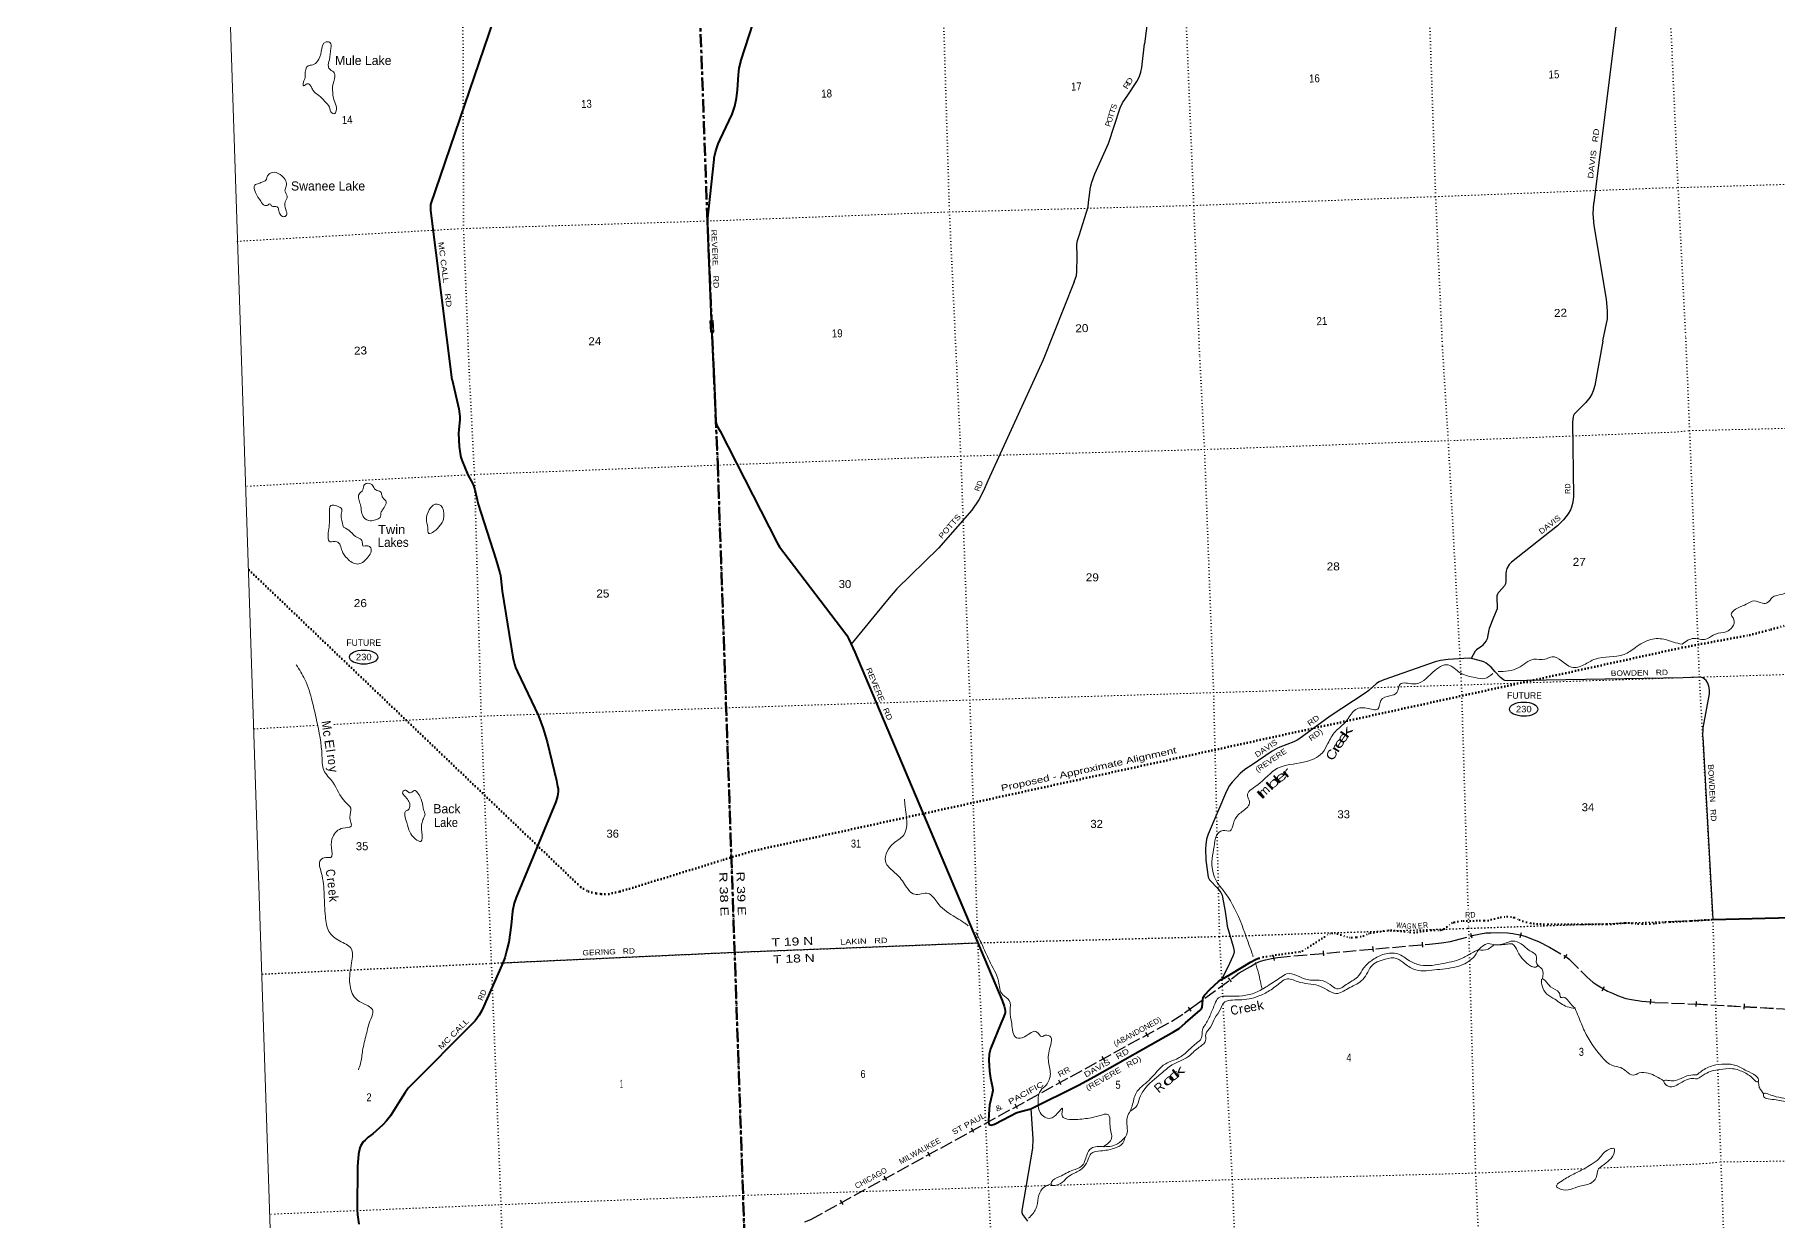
# Model space of a CAD drawing. Header units: feet. Extents: x 745759 to 1002271, y -170898 to 32007.
# Drawn here: x 745759 to 783856, y -143334 to -117429 of the extents above; entities that cross this region are included whole.
import ezdxf
from ezdxf.enums import TextEntityAlignment as Align

# ---------------------------------------------------------------- set-up
doc = ezdxf.new("R2010")
doc.units = ezdxf.units.FT
doc.header["$LTSCALE"] = 48
for name, pattern in [('DOTTED', [1.5, 0.3, -1.2]), ('LONG_DASH_SHORT_DASH', [9.9, 6, -1.2, 1.5, -1.2]), ('LONG_DASHED', [7.5, 6, -1.5])]:
    doc.linetypes.add(name, pattern=pattern)
for name, color, linetype, lineweight in [('11', 7, 'LONG_DASH_SHORT_DASH', 60), ('26', 7, 'Continuous', 40), ('29', 7, 'Continuous', 25), ('39', 7, 'Continuous', 13), ('4', 7, 'Continuous', 13), ('51', 7, 'DOTTED', 70), ('52', 7, 'Continuous', 25), ('6', 7, 'DOTTED', 25), ('61', 7, 'Continuous', 13), ('63', 7, 'Continuous', 25), ('7', 7, 'DOTTED', 13)]:
    doc.layers.add(name, color=color, linetype=linetype, lineweight=lineweight)
for name, color, linetype in [('27', 7, 'Continuous'), ('30', 7, 'Continuous'), ('41', 7, 'Continuous')]:
    doc.layers.add(name, color=color, linetype=linetype)

msp = doc.modelspace()

# ---------------------------------------------------------------- linework, layer by layer
at = {"layer": '11'}
for points in [[(760603.81, -124777.19), (760465.2, -121499.85), (760271, -116115.64), (760083.37, -110801.76), (759889.27, -105476.02), (759670.72, -100143.11), (759466.4, -94813.71), (759273.31, -89516.16), (759122.75, -84188.57), (758957.4, -78982.83)], [(760603.81, -124777.19), (760690.48, -126796.68), (761617.05, -153506.35), (761810.29, -155578.86), (761708.42, -158827.57), (761715.87, -158863.52), (762091.37, -169485.96), (762144.82, -170505.4)]]:
    msp.add_lwpolyline(points, dxfattribs=at)
at = {"layer": '26'}
msp.add_line((760603.79, -124777.19), (760557.19, -123675.23), dxfattribs=at)
at = {"layer": '26', "linetype": 'DOTTED'}
msp.add_line((781985.9, -136791.24), (782448.95, -136762.51), dxfattribs=at)
at = {"layer": '26'}
for points in [[(754882.46, -124968.02), (754415.7, -121267.53), (754415.01, -121136.51), (756112.59, -116150.45)], [(760557.19, -123675.23), (760465.2, -121499.85), (760610.16, -120153.77), (760615.34, -120117.57), (760650.06, -119962.77), (760700.78, -119812.45), (760744.48, -119712.89), (761004.08, -119164.03), (761063.15, -118989.95), (761103.7, -118810.64), (761125.11, -118630.63), (761139.91, -118410.54), (761143.27, -118300.29), (761161.68, -118160.02), (761194.64, -118022.45), (761199.86, -118005.23), (761468.34, -117172.04)], [(760603.81, -124777.19), (760647.57, -125870.99), (760662.19, -125944.14), (760678.64, -125982.54), (760741.62, -126087.68), (761987.51, -128531.86), (762043.74, -128615.65), (762134.66, -128739.3), (763511.19, -130552.09), (763558.93, -130636.42), (763690.76, -130916.99), (766909.36, -138536.7), (766952.26, -138654.44), (766974.19, -138742.21), (766974.19, -138804.38), (766949.02, -138883.49), (766882.48, -139039.29), (766653.78, -139588.42), (766623.32, -139707.69), (766617.08, -139837.65), (766632.39, -140076.68), (766652.56, -140230.65), (766700.69, -140434.38), (766703.73, -140501.28), (766691.9, -140571.7), (766635.14, -140823.76), (766618.47, -141017.79), (766611.24, -141195.31), (766617.85, -141227.21), (766629.73, -141240.93), (766651.75, -141252.06), (766675.41, -141255.56), (766690.95, -141252.81), (766743.87, -141236.19), (767089.72, -141056.85), (767218.16, -140990.42), (767263.96, -140975.18), (767534.31, -140900.82)], [(754882.46, -124968.02), (755031.64, -125603.05), (755047.92, -125710.12), (755053.28, -125770.93), (755049.04, -125844.02), (755030.05, -126057.06), (755026.28, -126141.01), (755037.2, -126422.52), (755059.54, -126580.15), (755073.84, -126660.62), (755097.35, -126726.17), (755228.58, -127043.02), (755332.98, -127241.83), (755357.63, -127303.57), (755379.45, -127367.02), (755451.17, -127688.43), (755838.42, -128888.98), (755924.5, -129185.53), (755938.87, -129248.33), (755947.8, -129307.34), (755980.43, -129588.05), (756211.59, -131026.61), (756231.08, -131125.18), (756247.16, -131182.41), (756272.19, -131252.16), (756310.85, -131350.82), (756775.45, -132310.54), (756875.08, -132592.44), (756962.95, -132882.87), (757167.01, -133726.41), (757190.82, -133854.18), (757200.66, -133908.72), (757201.54, -133968.63), (757197.08, -134021.39), (757187.24, -134068.78), (757175.64, -134117.96), (757150.87, -134194.32), (756284.21, -136280.13), (756240.91, -136408.81), (756207.1, -136579.35), (756176.68, -136886.72), (756122.95, -137256.48), (756082.69, -137426.3), (756033.59, -137599.84), (755970.6, -137759.18), (755566.58, -138674), (755527.8, -138767.62), (755474.89, -138857), (755384.82, -138975.07), (753919.86, -140451.46), (753854.96, -140545.22), (753754.18, -140701.95), (753533.94, -141053.37), (753451.04, -141163.98), (753366.31, -141253.59), (753152.15, -141449.68), (753050.7, -141521.64), (752979.21, -141582.45), (752936.32, -141625.37), (752886.27, -141700.48), (752868.4, -141754.13), (752838.66, -141891.53), (752810.86, -142162.54), (752809.1, -143105.16), (752816.57, -143218.77), (752841.46, -143420.02)], [(782448.95, -136762.51), (786752.93, -136651.98), (786798.74, -136647.82), (786843.86, -136638.91), (786887.8, -136625.32), (786899.55, -136620.29)], [(767534.31, -140900.82), (768577.56, -140381.51), (768931.23, -140195.81), (770659.37, -139218.58), (770778.04, -139143.56), (770919.82, -139020.59), (771238.55, -138744.94), (771267.79, -138712.02), (771281.5, -138677.47), (771297.4, -138515.7), (771304.34, -138463.34), (771331.75, -138413.59), (771461.85, -138285.4), (771644.24, -138119.57), (771699.69, -138076.25), (771768.51, -138035.46), (771932.45, -137943.84), (772338.67, -137699), (772450.9, -137640.6), (772519.12, -137610.75)]]:
    msp.add_lwpolyline(points, dxfattribs=at)
at = {"layer": '26', "linetype": 'DOTTED'}
msp.add_lwpolyline([(772519.12, -137610.75), (772530.55, -137605.75), (772620.1, -137581.97), (772822.25, -137546.82), (773417.94, -137467.99), (773480.82, -137444.84), (773595.67, -137372.08), (774022.62, -137100.79), (774072, -137072.73), (774093.93, -137065.41), (774123.17, -137059.93), (774174.35, -137062.34), (774244.69, -137075.47), (774447.57, -137141.76), (774505.11, -137156.84), (774559.93, -137158.67), (774667.59, -137148.84), (774748.16, -137136.73), (774811.58, -137118.76), (774918.63, -137072.07), (774967.45, -137058.1), (775359.27, -136997.59), (775419.75, -136995.01), (775830.93, -137042.55), (775919.54, -137045.09), (775984.43, -137038.9), (776294.61, -136995.45), (776478.76, -136995.93), (776502.51, -136994.1), (776534.22, -136987.63), (776557.34, -136977.64), (776575.61, -136964.84), (776736.31, -136844.4), (776762.01, -136831.35), (776804.04, -136818.55), (776950.12, -136795.35), (776998.66, -136792.04), (777453.7, -136786.56), (777534.23, -136781.44), (777755.78, -136724.01), (777813.7, -136711.59), (777951.68, -136699.7), (778030.26, -136703.36), (778085.08, -136714.33), (778110.67, -136721.65), (778223.31, -136771.28), (778295.24, -136796.62), (778375.65, -136824.05), (778470.67, -136844.16), (778536.94, -136853.07), (778852.03, -136868.33), (779595.77, -136863.98), (780140.24, -136867.82), (780219.54, -136862.45), (780532.04, -136838.68), (780605.14, -136838.68), (780817.12, -136856.97), (780914.09, -136860.22), (781072.96, -136858.79), (781157.94, -136854.23), (781211.91, -136845.98), (781407.85, -136824.32), (781517.8, -136814.95), (781985.9, -136791.24)], dxfattribs=at)
at = {"layer": '29'}
for p, q in [((768487.21, -122829.33), (767804.12, -124534.99)), ((782230.01, -132767.96), (782448.95, -136762.51))]:
    msp.add_line(p, q, dxfattribs=at)
for points in [[(770281.73, -112613.45), (770193.64, -113300.94), (770189.24, -113464), (770193.64, -113582.98), (770264.12, -113944.35), (770294.95, -114160.29), (770299.36, -114296.91), (770290.55, -114957.95), (770246.5, -115856.97), (770026.27, -117628.56)], [(780360.2, -116977.95), (780357.75, -117011.83), (779845.12, -121097.68)], [(768487.21, -122829.33), (768533.1, -122692.15), (768541.91, -122608.41), (768550.72, -122273.48), (768541.91, -122000.25), (768555.13, -121920.93), (768594.77, -121815.16), (768788.57, -121189.37), (768801.79, -121092.42), (768815, -120986.65), (768841.43, -120757.49), (768867.86, -120651.73), (768938.33, -120466.63), (769237.85, -119805.59), (769493.32, -119021.15), (769541.77, -118915.39), (769660.69, -118747.92), (769854.5, -118448.25), (769902.95, -118351.3), (769942.59, -118245.53), (769964.61, -118144.17), (770026.27, -117628.56)], [(780042.31, -124118.09), (780143.79, -123635.23), (780148.21, -123569.12), (780148.21, -123458.95), (780126.17, -123203.35), (779853.08, -121599.21), (779835.46, -121343.61), (779845.12, -121097.68)], [(780041.68, -124120.41), (779866.97, -125089.47), (779840.13, -125188.85), (779807.92, -125266.74), (779756.91, -125358.07), (779676.19, -125463.77), (779421.38, -125717.98), (779399.91, -125750.21), (779392.5, -125780.21), (779380.23, -125883.29), (779402.58, -127521.96), (779386.49, -127643.78), (779358.31, -127748.7), (779338.17, -127810.31), (779289.85, -127896.26), (779185.17, -128027.87), (779054.21, -128162.35), (778044.36, -128951.82), (777994.5, -129007.19), (777947.73, -129094.18), (777934.3, -129150.58), (777925.62, -129204.21), (777922.39, -129365.57), (777918.2, -129424.55), (777910.15, -129443.35), (777892.05, -129469.03), (777775.82, -129598.49), (777753.11, -129625.98), (777738.35, -129652.85), (777727.61, -129690.44), (777724.03, -129738.69), (777737.01, -129937.55), (777732.05, -129970.38), (777651.09, -130165.63), (777561.21, -130406.26), (777553.29, -130431.8), (777515.57, -130627.84), (777510.21, -130645.31), (777493.2, -130672.99), (777424.31, -130763.49), (777417.6, -130772.89), (777398.84, -130789.89), (777283.38, -130866.9), (777275.33, -130873.61), (777256.12, -130897.72), (777164.09, -131055.53)], [(767804.99, -124532.81), (766594.87, -127173.96), (766502.32, -127395.66), (766402.78, -127592.74), (766244.61, -127820.43), (765521.96, -128648.12), (764607.59, -129536.28), (764402.94, -129778.49), (763611.99, -130749.34)], [(781804.63, -131478.36), (777956.1, -131544.33), (777904.79, -131538.37), (777869.89, -131522.25), (777804.22, -131470.9), (777692.73, -131347.66), (777604.15, -131250.97), (777566.9, -131217.82), (777491.41, -131159.65), (777445.78, -131132.79), (777418.65, -131122.14), (777171.99, -131057.6), (777122.27, -131053.76), (776662.83, -131077.52), (776492.87, -131100.56), (776376.58, -131129.91), (775254.85, -131524.43), (775156.1, -131567.92), (775095.59, -131604.39), (774925.25, -131758.62), (774850.27, -131817.21), (774081.79, -132317.22), (773397.9, -132819.57), (773360.32, -132843.74), (773290.26, -132878.2), (772981.01, -132993.57), (772917.42, -133026.39), (772815.96, -133087.76), (772375.32, -133385.33), (772238.29, -133469.57), (772176.55, -133517.91), (772113.52, -133574.29), (771937.66, -133765.03), (771883.97, -133832.18), (771812.95, -133959.64), (771416.91, -134901.18), (771379.29, -135009.09), (771360.54, -135134.86), (771357.86, -135218.12), (771365.1, -135465.04), (771390.07, -135674.73), (771416.91, -135838.57), (771446.91, -135898.81), (771622.82, -136084.63), (771690.72, -136171.63), (771717.56, -136228.04), (771728.55, -136275.96), (771786.19, -136589.28), (771819.57, -136843.12), (771831.92, -136910.9), (771964.05, -137351.68), (771979.28, -137416.57), (771980.63, -137471.63), (771976.6, -137503.87), (771957.68, -137563.51), (771884.22, -137728.36), (771711.55, -138069.22)], [(782230.01, -132767.96), (782242, -132574), (782376, -131834), (782376, -131746), (782363, -131661), (782340, -131596), (782305, -131540), (782271, -131510), (782229, -131483), (782189, -131470), (782140, -131465), (781804.63, -131478.36)], [(755989.4, -137711.63), (761067.2, -137477.39), (766377.62, -137272.63)], [(767534.31, -140900.82), (767580.75, -141554.29), (767570.58, -141760.13), (767341.17, -143122.94), (767341.5, -143165.53), (767345.16, -143189.3), (767356.52, -143206.9), (767465.26, -143359.53)]]:
    msp.add_lwpolyline(points, dxfattribs=at)
at = {"layer": '39'}
for points in [[(751668.2, -118303.43), (751733.7, -118107.48), (751835.56, -118081.58), (751941.73, -118007.13), (752022.68, -117792.46), (752128, -117582.96), (752219.39, -117601.79), (752231.8, -117722.31), (752200.54, -117973.46), (752177.59, -118119.47), (752214.28, -118186.68), (752305.69, -118261.97), (752316.43, -118336.17), (752269.77, -118551.6), (752272.41, -118680.54), (752281.86, -118774.95), (752336.34, -118944.33), (752347.69, -119091.1), (752303.56, -119153.2), (752252.58, -119136.92), (752201.56, -119007.74), (752102.45, -118886.36), (751970.68, -118754.08), (751864.97, -118673.26), (751817.7, -118592.33), (751776.98, -118525.27), (751739.81, -118500.42), (751676.04, -118520.9), (751640.6, -118544.37), (751624.55, -118490.52), (751665.06, -118384.2), (751668.2, -118303.43)], [(750832.07, -120549.83), (750869.86, -120479.89), (750989.12, -120433.19), (751161.34, -120513.59), (751247.8, -120619.3), (751255.96, -120733.92), (751227.46, -120837.79), (751278.4, -120964.96), (751236.17, -121079.42), (751244.21, -121246.47), (751258.85, -121372.95), (751195.45, -121403.5), (751123.03, -121351.71), (751089.13, -121250.12), (751054.53, -121184.86), (750993.99, -121183.04), (750937.04, -121168.99), (750917.98, -121143.48), (750899.14, -121124.01), (750853.71, -121149.86), (750789.51, -121158.26), (750699.53, -121066.79), (750583.86, -120877.47), (750569.78, -120710.64), (750657.19, -120675.18), (750746.69, -120641.66), (750811.96, -120607.02), (750832.07, -120549.83)], [(793693.25, -123886.2), (793681.92, -123900.93), (793614.16, -124022.37), (793593.49, -124216.47), (793562.24, -124396.89), (793390.98, -124548.54), (793202.5, -124515.63), (792988.68, -124503.83), (792832.36, -124469.66), (792534.71, -124372.55), (792184.3, -124368.1), (791999.5, -124482.02), (791796.33, -124693.32), (791614.14, -124770.9), (791518.42, -124949.81), (791327.21, -125106.26), (790790.92, -125239.95), (790577.81, -125298.6), (790584.1, -125409.09), (790726.52, -125500.19), (790679.63, -125588.6), (790505.34, -125714.19), (790564.98, -125850.8), (790503.64, -125982.06), (790205.03, -126015.85), (790052.92, -126090.25), (789933.99, -126241.87), (789830.51, -126324.44), (789828, -126467.5), (789747.77, -126527), (789587.37, -126543.33), (789433.97, -126688.25), (789354.44, -126765.85), (789436.33, -126853.26), (789354.74, -126981.28), (789197.42, -126973.33), (789110.28, -126906.25), (789025.98, -127016.26), (789083.67, -127102.6), (789127, -127206), (788975, -127327), (788880, -127376), (788761.09, -127401.1), (788650.81, -127516.15), (788608.49, -127670.83), (788503.6, -127976.94), (788241.84, -128442.21), (788121.83, -128618.04), (788056.88, -128811.86), (787935.01, -128939.43), (787881.63, -129068.37), (787717.69, -129149.26), (787515.89, -129292.04), (787281.11, -129258.92), (787142.79, -129169.68), (786981.94, -129226.29), (786841.73, -129296.2), (786504.04, -129204.67), (786246.71, -129265.05), (786065.89, -129221.77), (785912.83, -129219.68), (785848.85, -129334.94), (785730.18, -129544.94), (785619.79, -129553.28), (785530.86, -129439.96), (785428.49, -129395.63), (785267.33, -129444.21), (785127.4, -129417.45), (785029.59, -129334.68), (784892.45, -129327.95), (784610.46, -129375.2), (784449.92, -129439.85), (784207.76, -129527.83), (783959.18, -129658.34), (783748.32, -129722.94), (783648.09, -129837.6), (783533.84, -129850.11), (783352.7, -129798.78), (783182.42, -129871.87), (783002.25, -129949.38), (782855.73, -130116.17), (782905, -130192.78), (782875.75, -130373.12), (782744.83, -130474.88), (782505, -130524), (782330, -130622), (782200, -130645), (782035, -130622), (781778.84, -130744.49)], [(753439.55, -127667.89), (753439.78, -127635.67), (753375.9, -127554.93), (753345.77, -127487.32), (753317.48, -127413.62), (753211.64, -127374.39), (753125.68, -127256.04), (752968.62, -127256.56), (752931.66, -127372.44), (752847.84, -127469.54), (752876.49, -127696.31), (752957.16, -127982), (753091.99, -128048.58), (753208.17, -128027.08), (753307.4, -127975.86), (753334.12, -127854.24), (753378.56, -127788.49), (753439.55, -127667.89)], [(752510.1, -128191.56), (752464.41, -128004.35), (752459.52, -127903.78), (752470.55, -127796.71), (752376.09, -127732.99), (752232.53, -127712.98), (752203.34, -127889.06), (752186.8, -128225.91), (752217.01, -128507.01), (752359.99, -128506.89), (752438.75, -128585.17), (752476.47, -128706.94), (752592.1, -128876.81), (752810.98, -128995.33), (753028.74, -128864.14), (753102.89, -128640.43), (753043.21, -128595.83), (752934.44, -128594.96), (752910.92, -128476.81), (752812.55, -128417.22), (752657.6, -128280.73), (752510.1, -128191.56)], [(754702.76, -127967.6), (754685.84, -127798.9), (754608.51, -127700.43), (754509.51, -127689.21), (754384.02, -127807.66), (754321.42, -128012.9), (754348.97, -128201.44), (754372.61, -128323.61), (754484.26, -128284.12), (754623.32, -128147.15), (754677.24, -128060.99), (754702.76, -127967.6)], [(777752.59, -131344.55), (778195.7, -131263.75), (778538.42, -131076.54), (778773.58, -131077.16), (778936.25, -131020.2), (779358.77, -131249.24), (779631.99, -131197.69), (779875.26, -131071.31), (780508.02, -130971.11), (780759.56, -130817.81), (781092.7, -130643.08), (781416.38, -130646.19), (781589.9, -130701.54), (781778.84, -130744.49)], [(751476.41, -131197.27), (751662.76, -131516.14), (751823.54, -131996.89), (751919.8, -132404.99), (752036.91, -133189.12), (752077.98, -133498.11), (752274.9, -133764.31), (752546.97, -134193.49), (752667.77, -134332.99), (752647.26, -134530.97), (752672.97, -134725.6), (752494.87, -134765.01), (752272.79, -134956.76), (752243.37, -135195.28), (752229.3, -135407.18), (752118.52, -135406.36), (752007.39, -135463.97), (752023.28, -135737.44), (752085.57, -136225.07), (752111.19, -136697.65), (752191.06, -137025.66), (752418.45, -137230.55), (752674.87, -137394.31), (752685.93, -137710.21), (752644.57, -138164.6), (752768.54, -138485.28), (752951.25, -138606.87), (753150.76, -138752.15), (753103.74, -138938.81), (753004.76, -139280.07), (752926.08, -139626.77), (752881.89, -139912.05), (752833.38, -140046.39)], [(772401.25, -137578.12), (772376.99, -137511.48), (771739.63, -136121.75), (771613.31, -135957.92), (771501.72, -135431.2), (771544.3, -135171.35), (771597.44, -134925.2), (771732.23, -134820.96), (771895.15, -134824.49), (771965.71, -134668.39), (772078.91, -134470.23), (772279.53, -134298.81), (772321.79, -134192.25), (772274.63, -134059.03), (772479.25, -133833), (772931.54, -133457.86), (773499.4, -133326.12), (773913.69, -133117.87), (774032.76, -132915.45), (774195.97, -132656.8), (774430.77, -132431.57), (774614.79, -132192.26), (774880.18, -132141.25), (775122.19, -132163.78), (775193.48, -131973.37), (775390.78, -131874.68), (775542.82, -131802.02), (775612.48, -131621.75), (775899.66, -131616.25), (776328.2, -131359.03), (776665.88, -131198.23), (776925.54, -131371.3), (777253.04, -131477.12), (777460.78, -131497), (777641.17, -131389.27)], [(754257.74, -134369.43), (754128.19, -133994.53), (754058.22, -133942.18), (753985.09, -133990.63), (753922.26, -133976.34), (753868.79, -133937.6), (753803.36, -133973.74), (753864.89, -134082.74), (753955.56, -134295.62), (753911.47, -134373.44), (753889.57, -134382.13), (753891.08, -134645.94), (754078.53, -135003.05), (754200.87, -135055.9), (754219.37, -134857.97), (754225.28, -134642.29), (754266.49, -134534.34), (754290.8, -134469.18), (754257.74, -134369.43)], [(766164.69, -136902.14), (766151.2, -136890.47), (765837.17, -136684.06), (765486.29, -136386.08), (765293.51, -136194.29), (764998.01, -136212.93), (764776.13, -135989.76), (764565.59, -135740.07), (764372.46, -135536.2), (764497.88, -135133.75), (764757.55, -134918.76), (764787.81, -134287.45), (764773.31, -134132.78)], [(769120.88, -141730.4), (769303.27, -141546.38), (769279.57, -141351.7), (769267.03, -141194.96), (769232.12, -141030.81), (769025.38, -141054.93), (768696.94, -141118.85), (768332.57, -141123.38), (768228.22, -141065.98), (768229.3, -140892.73), (768005.56, -141096.61), (767765.58, -141014.95), (767694.79, -140722.94), (767753.59, -140496.98), (767870.29, -140381.48), (767964.04, -140139.08), (767921.31, -139842.22), (767971.93, -139500.36), (767977.21, -139333.03), (767853.2, -139292.32), (767777.55, -139322.71), (767671.99, -139223.05), (767399.03, -139325.64), (767220.46, -139348.95), (767118.85, -139035.67), (767084.74, -138758.71), (767066.16, -138531.64), (766925.76, -138410.84), (766830.65, -138113.49), (766630.68, -137665.8), (766463.88, -137297.81), (766335.58, -137041.07)], [(777318.29, -137426.33), (777213.96, -137477.84), (777003.84, -137594.72), (776570.48, -137722.1), (776058.01, -137759.13), (775815.68, -137665.45), (775563.69, -137515.66), (775265.78, -137520.27), (775011.56, -137644.47), (774811.45, -137829.54), (774703.49, -137997.83), (774460.6, -138166.01), (774230.24, -138279.45), (774080.53, -138185.1), (773876.55, -138094.34), (773580.01, -138076.76), (773131.4, -137952.81), (772996.65, -138029.23), (772712.02, -138216.75), (772450.28, -138359.3), (771858.53, -138440.92), (771638.05, -138477.53), (771561.31, -138610.68), (771484.06, -138796.21), (771379.61, -139016.77), (771289.42, -139172.46), (771264.65, -139362.51), (771150.94, -139470.55), (770954.74, -139651.48), (770755.48, -139796.23), (770487.01, -139914.8), (770116.85, -140280.04), (769840.8, -140555.93), (769752.17, -140836.46), (769709.07, -140952.72)], [(769709.17, -140952.51), (769833.46, -140862.3), (769914.51, -140668.6), (770013.9, -140482.43), (770388.49, -140131.16), (770626.71, -139940.96), (770983.95, -139757.38), (771194.12, -139572.02), (771358.65, -139410.14), (771362.61, -139267.02), (771464.93, -139112.99), (771564.03, -138916.75), (771683.37, -138723.96), (771752.07, -138591.04), (772092.41, -138520.74), (772508.98, -138440.17), (772759.23, -138318.11), (773007.63, -138131.64), (773120.48, -138063.91), (773367.81, -138121.19), (773821.42, -138208.73), (774015.4, -138301.8), (774208.98, -138380.77), (774473.72, -138272.38), (774762.94, -138104.87), (774879.58, -137958.48), (774977.42, -137788.47), (775287.05, -137630.44), (775534.26, -137613.19), (775712.9, -137732.89), (775954.25, -137862.84), (776421.36, -137859.36), (776892.38, -137781.24), (777213.22, -137592.67), (777325.27, -137425.81)], [(778722.29, -138057.22), (778716.85, -137849.15), (778598.65, -137729.71), (778587.54, -137552.79), (778451.62, -137447.97), (778260.05, -137298.44), (778070.96, -137235.44), (777929.14, -137275.81), (777689.51, -137315.32), (777540.9, -137291.11), (777405.74, -137353.44), (777315.2, -137426.56)], [(777315.2, -137426.56), (777536.25, -137410.08), (777644.85, -137334.42), (777680.61, -137317.27)], [(777680.61, -137317.27), (777873.72, -137309.65), (777986.11, -137296.32), (778058.66, -137298.24), (778180.04, -137457.86), (778314.46, -137651.35), (778460.96, -137773.99), (778564.62, -137807.24), (778632.23, -137765.85)], [(772595.8, -138293.6), (772515.51, -137939.5), (772446.48, -137704.61)], [(779436.12, -138704.44), (779292.73, -138549.48), (779183.49, -138462.01), (779129.22, -138465.6), (779107.48, -138409.84), (779092.07, -138363.96), (778901.02, -138232.54), (778780.23, -138093.04), (778722.85, -138058.45), (778710.55, -138191.74), (778995.5, -138507.75), (779265.95, -138669.09), (779436.94, -138706.67)], [(781372.66, -140287.59), (781039.46, -140122.21), (780841.98, -140117.87), (780712.46, -140165.94), (780559.06, -140083.78), (780435.86, -140000.75), (780257.34, -139955.57), (780026.51, -139770.93), (779641.51, -139195.98), (779511.68, -138881.51), (779436.94, -138706.67)], [(782101.53, -140160.76), (781922.92, -140171.1), (781597.99, -140287.28), (781466.86, -140279), (781378.44, -140285.59), (781462.27, -140399.98), (781633.3, -140395.02), (781871.36, -140269.27), (781967.99, -140240.78), (782105.78, -140247.67)], [(782101.53, -140160.76), (782204.94, -140076.18), (782453.9, -139955.73), (782716.33, -139923.34), (782950.88, -139950.43), (783188.93, -140067.99), (783388.49, -140179.01), (783448.19, -140265.27), (783447.5, -140299.53), (783429.88, -140312.29), (783355.73, -140268.88), (783144.26, -140110.01), (782879.24, -140023.7), (782596.16, -140042.8), (782432.21, -140071.34), (782283.88, -140139.55), (782105.78, -140247.67)], [(783557.24, -140572), (783497.03, -140486.86), (783460.06, -140415.82), (783454.02, -140363.7), (783442.35, -140309.4)], [(784480.4, -140722.33), (784292.94, -140715.55), (784116.76, -140688.2), (783649.42, -140575.55), (783568.48, -140564.62), (783556.59, -140621.46), (783618.99, -140673.39), (783791.08, -140698.89), (784114.23, -140778.9), (784254.78, -140821.74), (784383.63, -140770.4), (784482.41, -140722.25)], [(769709.17, -140952.51), (769650.25, -141075.07), (769641.99, -141278.74), (769631.25, -141466.37), (769593.81, -141528.42)], [(769595.75, -141526.78), (769431.54, -141665.53), (769147.36, -141728.15), (768854.39, -141764.85), (768759.95, -141912.61), (768646.13, -142157.62), (768455.21, -142241.71), (768169.14, -142378.92), (767989.55, -142506.99), (767980.59, -142545.52), (768187.67, -142533.47), (768323.11, -142410.7), (768489.31, -142307.19), (768696.9, -142172.26), (768794.62, -141998.22), (768849.8, -141885.84), (769067.46, -141821.11), (769349.91, -141768.6), (769546, -141654.15), (769595.75, -141526.78)], [(779984.75, -142181.08), (780156.24, -142051.22), (780282.54, -141890.45), (780293.22, -141771.31), (780188.82, -141782.39), (779955.25, -141994.61), (779791.64, -142118.2), (779637.17, -142209.29), (779377.15, -142341.71), (779117.76, -142496.27), (779031.87, -142591.42), (779120.35, -142657.33), (779543.43, -142592.69), (779806.96, -142512.53), (779915.14, -142352.28), (779951.35, -142210.24), (779984.75, -142181.08)], [(767976.99, -142541.33), (767786.22, -142649.85), (767701.14, -142843.67), (767647.63, -143084.91), (767489.84, -143291.66)]]:
    msp.add_spline(points, degree=3, dxfattribs=at)
at = {"layer": '4'}
msp.add_lwpolyline([(745759.19, 12310.89), (776820.48, 13358.05), (807880.31, 14447.96), (838938.61, 15580.58), (869995.32, 16755.93), (901050.39, 17973.99), (932103.74, 19234.78), (963155.34, 20538.27), (994205.12, 21881.75), (1002271.19, -161246.56), (970969.51, -162603.69), (939665.99, -163917.76), (908360.69, -165188.77), (877053.68, -166416.71), (845745, -167601.59), (814434.73, -168743.41), (783122.91, -169842.15), (751809.62, -170897.82)], close=True, dxfattribs=at)
msp.add_lwpolyline([(745759.19, 12310.89), (776820.48, 13358.05), (807880.31, 14447.96), (838938.61, 15580.58), (869995.32, 16755.93), (901050.39, 17973.99), (932103.74, 19234.78), (963155.34, 20538.27), (994205.12, 21881.75), (1002271.19, -161246.56), (970969.51, -162603.69), (939665.99, -163917.76), (908360.69, -165188.77), (877053.68, -166416.71), (845745, -167601.59), (814434.73, -168743.41), (783122.91, -169842.15), (751809.62, -170897.82)], close=True, dxfattribs=at)
at = {"layer": '51'}
for points in [[(781780.51, -130821.13), (783257, -130546), (783723, -130425), (783996, -130349), (784220, -130273), (784381, -130210), (784536, -130133), (788531, -127644), (790168, -126613), (791800, -125625), (792089, -125489), (792262, -125425), (792433, -125382), (792608, -125350), (792796, -125337), (792915, -125341), (793580, -125384), (794305.07, -125460.11)], [(750444.1, -129127.88), (757696.15, -136055), (757868.03, -136154.51), (758040.9, -136192.38), (758148.73, -136206), (758312.48, -136206), (758557.95, -136153.44), (760817.17, -135459.59), (761439.12, -135269.21), (781780.51, -130821.13)]]:
    msp.add_lwpolyline(points, dxfattribs=at)
at = {"layer": '52'}
for centre in [(752948.51, -131028.19), (778313.85, -132166)]:
    msp.add_ellipse(centre, major_axis=(309.24, -1), ratio=0.500121, dxfattribs=at)
at = {"layer": '6'}
for points in [[(760603.81, -124777.19), (760691.77, -126833.23), (760875.41, -132136.62), (761061.12, -137485.31), (761243.83, -142811.5), (761432.17, -148152.13), (761615.8, -153521.05), (761719.88, -158874.73), (761907.03, -164201.57), (762096.51, -169533.04), (762144.46, -170504.31)], [(803812.48, -135868.87), (803435.84, -135887.29), (798089.79, -136256.95), (792966.79, -136460.86), (787741.81, -136630.5), (782448.95, -136762.51), (781985.16, -136791.29)], [(750735.64, -137956.04), (755743.24, -137720.19), (761066.98, -137479.1), (766377.62, -137272.63), (771664.01, -137133.33), (777102.34, -136955.38), (781985.9, -136791.24)]]:
    msp.add_lwpolyline(points, dxfattribs=at)
at = {"layer": '61'}
for p, q in [((760561.92, -123800.87), (760562.31, -123800.85)), ((760593.77, -123674.31), (760604.99, -123924.06)), ((760604.99, -123924.06), (760530.07, -123927.42))]:
    msp.add_line(p, q, dxfattribs=at)
msp.add_lwpolyline([(760530.07, -123927.42), (760518.84, -123677.68), (760593.77, -123674.31)], dxfattribs=at)
at = {"layer": '63'}
for p, q in [((777187.97, -137172.84), (777159.96, -137065.83)), ((778237.87, -137156.79), (778268.58, -137050.53)), ((773944.8, -137557.75), (773935.21, -137447.56)), ((775028.54, -137463.35), (775018.94, -137353.16)), ((776112.28, -137368.96), (776102.68, -137258.77)), ((779200.86, -137618.85), (779263, -137527.35)), ((772866.46, -137658.29), (772847.01, -137549.4)), ((771924.06, -138125.62), (771858.7, -138036.39)), ((780028.15, -138322.55), (780084.18, -138227.18)), ((781084.99, -138616.45), (781097.43, -138506.55)), ((782084.71, -138664.64), (782090.88, -138554.2)), ((783132.86, -138720.33), (783139.03, -138609.89)), ((771045.62, -138768.41), (770981.43, -138678.33)), ((770106.77, -139327.56), (770053.54, -139230.6)), ((769153.17, -139851.05), (769099.94, -139754.09)), ((768199.57, -140374.55), (768146.34, -140277.59)), ((767245.98, -140898.04), (767192.75, -140801.08)), ((766292.38, -141421.54), (766239.15, -141324.58)), ((765338.78, -141945.03), (765285.55, -141848.07)), ((764385.18, -142468.53), (764331.95, -142371.57)), ((763431.58, -142992.02), (763378.36, -142895.06))]:
    msp.add_line(p, q, dxfattribs=at)
at = {"layer": '63', "linetype": 'LONG_DASHED'}
msp.add_line((781184.04, -138576.84), (782125.59, -138613.06), dxfattribs=at)
for points in [[(762598.95, -143373.75), (762726.46, -143316.82), (770618.91, -138984.12), (770897.92, -138806.62), (771051.6, -138697.11), (772095.61, -137932.26), (772338.09, -137787.6), (772454.89, -137717.48), (772562.6, -137675.31), (772665.4, -137647.26), (772800.72, -137614.57), (772931.51, -137591.2), (776252.96, -137301.9), (776515.2, -137271.77), (776710.57, -137243.84), (776794.14, -137219.5), (777226.66, -137106.27), (777372.44, -137074.79), (777484.6, -137057.26), (777594.4, -137051.41), (777742.16, -137048.75), (777962.99, -137056.08), (778079.82, -137068.94), (778231.62, -137098.15), (778336.82, -137128.56), (778546.33, -137208.02), (778635.46, -137245.29), (778881.23, -137364.57), (779199.84, -137552.16), (779265.34, -137596.64), (779310.48, -137633.36), (779700.65, -138023.94), (779824.62, -138129.46), (779910.55, -138189.87), (780020.73, -138254.87), (780147.87, -138329.56), (780252.51, -138376.1), (780368.83, -138427.31), (780550.19, -138487.8), (780674.56, -138515.06), (780898.88, -138550.54), (781184.5, -138572.77)], [(782048.43, -138609.16), (787737, -138927)], [(782048.66, -138605.07), (787737.08, -138922.9)]]:
    msp.add_lwpolyline(points, dxfattribs=at)
at = {"layer": '7'}
for p, q in [((750558.7, -132598.12), (751965.57, -132518.85)), ((782166.87, -142106.56), (779976.33, -142195.81))]:
    msp.add_line(p, q, dxfattribs=at)
for points in [[(764049.04, -78818.25), (764155.63, -84010.48), (764361.98, -89319.9), (764550.68, -94607.53), (764766.73, -99982.87), (765010.02, -105331), (765369.05, -110646.68), (765595.87, -115985.34), (765757.33, -121300.17), (765912.37, -124598.85)], [(780194.93, -84498.54), (780407.13, -88686.03), (780575.56, -94028.32), (780830.16, -99357.77), (780934.06, -104696.08), (781285.86, -110051.88), (781451.63, -115429.26), (781689.56, -120768.7), (781857.38, -124056.44)], [(774885.73, -85153.2), (775032.44, -88907.32), (775240.84, -94182.13), (775482.48, -99540.41), (775660.77, -104874.79), (776007.54, -110297.77), (776209.99, -115631.28), (776388.28, -120965.66), (776535.57, -124238.23)], [(755263.08, -124955.37), (755133.44, -121662.66), (755117.48, -116302.17), (754781.47, -111009.85), (754563.71, -105699.09), (754353.74, -100436.43), (754159.13, -95096.6), (753968.05, -89798.97), (753866.99, -87849.87)], [(771226.96, -124419.07), (771099.96, -121159.14), (770880.75, -115808.11), (770668.82, -110491.09), (770338.95, -105089.66), (770081.57, -99742.04), (770042.06, -98630.99)], [(781432.9, -120771.87), (781689.56, -120768.7), (787022.21, -120608.45), (792373.17, -120418.78), (793677.24, -120363.73)], [(750189.58, -121941.89), (755133.44, -121662.66), (760465.2, -121499.85), (765757.33, -121300.17), (771099.96, -121159.14), (776388.28, -120965.66), (781432.9, -120771.87)], [(781857.38, -124056.44), (781942.54, -126080.5), (782155.29, -131468.39), (782448.95, -136762.51), (782554.84, -139930.78)], [(771732.79, -138452.85), (771664.01, -137133.33), (771533.61, -131805.63), (771335.09, -126489.97), (771226.96, -124419.07)], [(776535.57, -124238.23), (776664.42, -126303.1), (776954.12, -131638.27), (777099.99, -136543.56)], [(756746.83, -170681.88), (756704.52, -169745.68), (756529.69, -164413.22), (756306.15, -159068.08), (756215.66, -153727.13), (756116.88, -148307.87), (755952.62, -142993.24), (755743.41, -137726.23), (755518.09, -132318.7), (755372.92, -127037.75), (755263.08, -124955.37)], [(765912.37, -124598.85), (766006.68, -126638.55), (766203.54, -131966.34), (766377.62, -137272.63), (766611.27, -142619.49), (766869.84, -147920.37), (767065.87, -153291.44), (767177.75, -158605.58), (767340.74, -163946.44), (767508.91, -169327.43), (767526.99, -170335.83)], [(781618.5, -126111.48), (781942.54, -126080.5), (787319.96, -125949.22), (790941.6, -125816.18)], [(781618.5, -126111.48), (776660.28, -126299.19), (771337.16, -126491.93), (766006.68, -126638.55), (760690.6, -126833.23), (755372.92, -127037.75), (750383.56, -127294.68)], [(812024.73, -130113.27), (808456.78, -130295.2), (803183.84, -130577.45), (797867.22, -130875.49), (792768.27, -131128.8), (787585.41, -131297.57), (782155.29, -131468.39), (781804.63, -131478.36)], [(752308.11, -132499.56), (755518.09, -132318.7), (760875.41, -132137.79), (766203.54, -131966.34), (771533.61, -131805.63), (776954.12, -131638.27), (781804.63, -131478.36)], [(777106.35, -136754.29), (777112.4, -136955.09), (777261.6, -142306.42), (777524.51, -147690.7), (777709.92, -152970.49), (777895.16, -158314.73), (778075.92, -163642.98), (778212.93, -168920.14), (778230.03, -169997.03)], [(772839.96, -170167.65), (772837.89, -169128.48), (772697.73, -163811.13), (772567.79, -158499.53), (772334.03, -153148.64), (772162.64, -147795.94), (771941.06, -142448.72), (771740.61, -138602.97)], [(782558.95, -140053.78), (782626.04, -142061.18), (782832.51, -147338.56), (783027.23, -152676.81), (783189.89, -157645.22)], [(782166.87, -142106.56), (782626.04, -142061.18), (787929.59, -141997.21), (793136.87, -141783.19), (793390.57, -141772.55)], [(779644.04, -142209.35), (777261.6, -142306.42), (771941.06, -142448.72), (766611.27, -142619.49), (761238, -142794.91), (755970.79, -142994.72), (750908.96, -143204.15)]]:
    msp.add_lwpolyline(points, dxfattribs=at)

# ---------------------------------------------------------------- texts
at = {"layer": '27'}
for s, rotation, width, p in [('REVERE    RD', 272.421, 1.2, (760548.21, -121687.75)), ('MC CALL    RD', 277.189, 1.3, (754578.77, -121961)), ('REVERE   RD', 292.899, 1.2, (763928.21, -131290.59)), ('RD', 0.69, 0.8, (777030.35, -136721.65)), ('MC CALL', 45.223, 1.25, (754650.72, -139615.51)), ('(REVERE   RD)', 29.487, 1.2, (768781.26, -140507.79))]:
    msp.add_text(s, height=120, rotation=rotation, dxfattribs=dict(at, width=width)).set_placement(p)
for s, rotation, width, p in [('W', 353.405, 0.65, (775583.75, -136946.46)), ('A', 353.405, 0.85, (775696.65, -136958.53)), ('G', 356.405, 0.65, (775807.01, -136965.96)), ('N', 1.358, 0.65, (775926.99, -136963.4)), ('E', 4.974, 0.8, (776059.46, -136957.99)), ('R', 5.974, 0.75, (776173.43, -136943.1))]:
    msp.add_text(s, height=120, rotation=rotation, dxfattribs=dict(at, width=width)).set_placement(p, align=Align.CENTER)
msp.add_text('RD', height=120, rotation=66.172, dxfattribs=at).set_placement((755545.85, -138547.67))
at = {"layer": '30'}
for s, rotation, width, p in [('R', 57.107, 1.3, (769682.79, -118566.44)), ('D', 57.107, 1.3, (769744.36, -118471.24)), ('O', 71.961, 0.95, (769320.23, -119296.17)), ('T', 71.961, 1.2, (769349.39, -119204.74)), ('T', 71.961, 1.2, (769378.55, -119110.44)), ('S', 71.961, 1.05, (769411.25, -119012.69)), ('P', 71.961, 1.05, (769287.38, -119392.95)), ('RD', 90.781, 0.8, (779334.92, -127347.96)), ('POTTS', 48.876, 1.2, (765808.28, -128211.4)), ('DAVIS', 38.017, 1.15, (778919.43, -128179.38)), ('BOWDEN   RD', 0.982, 1.15, (780844.99, -131431.7)), ('RD', 36.299, 1.2, (773748.84, -132461.75)), ('DAVIS', 34.032, 1.15, (772715.32, -133070.7)), ('RD)', 36.299, 1.15, (773799.11, -132775.27)), ('(REVERE', 34.032, 1.1, (772820.37, -133333.07)), ('GERING   RD', 2.186, 1.15, (758310.07, -137529.5)), ('LAKIN   RD', 2.186, 1.25, (763887.93, -137295.89)), ('DAVIS   RD', 29.487, 1.3, (769222.05, -139947.89))]:
    msp.add_text(s, height=120, rotation=rotation, dxfattribs=dict(at, width=width)).set_placement(p, align=Align.CENTER)
for s, rotation, width, p in [('DAVIS   RD', 82.849, 1.3, (779829.91, -120576.26)), ('BOWDEN   RD', 273.137, 1.15, (782343.28, -133372.78))]:
    msp.add_text(s, height=120, rotation=rotation, dxfattribs=dict(at, width=width)).set_placement(p)
msp.add_text('RD', height=120, rotation=67.342, dxfattribs=at).set_placement((766452.72, -127308.77), align=Align.CENTER)
at = {"layer": '41'}
for s, p in [('Mule Lake', (752322.58, -118087.93)), ('Swanee Lake', (751360.05, -120831.4))]:
    msp.add_text(s, height=200, dxfattribs=at).set_placement(p)
for s, width, p in [('Twin', 1.05, (753561.5, -128338.65)), ('Lakes', 0.95, (753594.23, -128619.49)), ('Lake', 0.9, (754749.83, -134741.84))]:
    msp.add_text(s, height=200, dxfattribs=dict(at, width=width)).set_placement(p, align=Align.CENTER)
for s, rotation, width, p in [('M', 278.71, 0.9, (752039.18, -132533.47)), ('k', 55.858, 1.85, (774522, -132718.7)), ('c', 278.71, 1.05, (752064.58, -132708.62)), ('E', 278.279, 1.15, (752103.23, -132946.31)), ('r', 60.622, 1.65, (774290.42, -133069.3)), ('e', 58.488, 1.55, (774357.11, -132960.38)), ('e', 57.009, 1.6, (774440.53, -132838.61)), ('o', 276.355, 0.85, (752167.86, -133326.21)), ('C', 65.461, 1.2, (774206.57, -133201.56)), ('b', 43.024, 2.05, (772896.25, -133856.36)), ('l', 42.14, 1.7, (772988.5, -133774.37)), ('e', 38.137, 1.75, (773058.4, -133722.87)), ('r', 40.365, 2.05, (773186.67, -133628.2)), ('I', 43.15, 2.25, (772632.54, -134108.44)), ('C', 277.494, 0.85, (752126.82, -135757.8)), ('e', 277.065, 0.9, (752163.45, -136021.73)), ('e', 277.065, 0.9, (752179.72, -136181.1)), ('C', 10.451, 0.9, (772006.34, -138838.77)), ('r', 9.188, 1.05, (772146.78, -138815.85)), ('k', 11.153, 1.1, (772573.33, -138736.95)), ('o', 40.456, 1.85, (770602.62, -140344.89)), ('c', 39.734, 2.05, (770716.63, -140248.52)), ('k', 37.472, 1.95, (770822.82, -140166.44))]:
    msp.add_text(s, height=200, rotation=rotation, dxfattribs=dict(at, width=width)).set_placement(p, align=Align.CENTER)
for s, rotation, p in [('l', 278.279, (752123.07, -133087.33)), ('r', 278.279, (752147.95, -133212.81)), ('y', 280.593, (752188.96, -133497.36)), ('m', 43.024, (772702.84, -134028.77)), ('r', 277.494, (752146.53, -135907.68)), ('k', 274.565, (752192.39, -136320.55)), ('e', 10.74, (772284.32, -138788.8)), ('e', 11.153, (772421.75, -138763.14)), ('R', 40.456, (770411.07, -140505.63))]:
    msp.add_text(s, height=200, rotation=rotation, dxfattribs=at).set_placement(p, align=Align.CENTER)
msp.add_text('Back', height=200, dxfattribs=at).set_placement((754768.54, -134442.27), align=Align.CENTER)
at = {"layer": '52'}
for p in [(752950.89, -130782.73), (778331.6, -131938.86)]:
    msp.add_text('FUTURE', height=140, dxfattribs=at).set_placement(p, align=Align.CENTER)
at = {"layer": '52', "width": 1.1}
for p in [(752951.21, -131096.5), (778316.56, -132234.31)]:
    msp.add_text('230', height=140, dxfattribs=at).set_placement(p, align=Align.CENTER)
at = {"layer": '52', "width": 1.35}
msp.add_text('Proposed - Approximate Alignment', height=140, rotation=12.335, dxfattribs=at).set_placement((768815.65, -133544.11), align=Align.CENTER)
at = {"layer": '6'}
for s, rotation, width, p in [('R 38 E', 271.989, 1.35, (760739.43, -136210.75)), ('R 39 E', 271.989, 1.35, (761116.62, -136201.7)), ('T 19 N', 2.226, 1.3, (762325.85, -137333.09)), ('T 18 N', 2.226, 1.3, (762359.37, -137704.79))]:
    msp.add_text(s, height=175, rotation=rotation, dxfattribs=dict(at, width=width)).set_placement(p, align=Align.CENTER)
at = {"layer": '63'}
for s, p in [('(ABANDONED)', (769898.22, -139265.68)), ('CHICAGO', (764069.09, -142465.6))]:
    msp.add_text(s, height=120, rotation=28.765, dxfattribs=at).set_placement(p, align=Align.CENTER)
for s, width, p in [('RR', 1.2, (768291.75, -140143.88)), ('&   PACIFIC', 1.35, (767315.46, -140684.54)), ('ST PAUL', 1.2, (766207.49, -141279.62)), ('MILWAUKEE', 1.05, (765138.75, -141873.68))]:
    msp.add_text(s, height=120, rotation=28.765, dxfattribs=dict(at, width=width)).set_placement(p, align=Align.CENTER)
at = {"layer": '7'}
for s, width, p in [('17', 0.9, (768419.19, -118648.26)), ('16', 0.9, (773623.83, -118472.58)), ('15', 0.9, (778862.22, -118385.24)), ('13', 0.9, (757706.74, -119028.99)), ('18', 0.9, (762958.52, -118803.49)), ('14', 0.9, (752472.65, -119379.59)), ('22', 1.1, (778979.26, -123597.29)), ('20', 1.1, (768513.06, -123933.32)), ('21', 0.9, (773788.08, -123775.35)), ('24', 1.1, (757863.69, -124216.17)), ('19', 0.9, (763190.95, -124044.55)), ('23', 1.1, (752739.51, -124421.71))]:
    msp.add_text(s, height=175, rotation=2.095, dxfattribs=dict(at, width=width)).set_placement(p)
for s, width, p in [('28', 1.1, (774149.66, -129134.08)), ('27', 1.1, (779528.76, -129034.04)), ('30', 1.05, (763473.53, -129519.05)), ('29', 1.1, (768881.73, -129373.06)), ('26', 1.1, (752876.17, -129935.84)), ('25', 1.1, (758179.55, -129726.16)), ('33', 1.05, (774378.57, -134550.97)), ('34', 1.05, (779719.87, -134396.51)), ('36', 1.05, (758395.41, -134973.83)), ('32', 1.05, (768976.16, -134761.4)), ('35', 1.05, (752915.39, -135249.08)), ('31', 0.85, (763714.97, -135191.3)), ('4', 0.85, (774492.23, -139869.81)), ('3', 0.85, (779575.59, -139742.93)), ('6', 0.85, (763867.9, -140227.43)), ('2', 0.85, (753065.7, -140736.79)), ('1', 0.4, (758584.7, -140441.35)), ('5', 0.85, (769444.93, -140462.81))]:
    msp.add_text(s, height=175, dxfattribs=dict(at, width=width)).set_placement(p, align=Align.CENTER)

doc.saveas('drawing.dxf')
